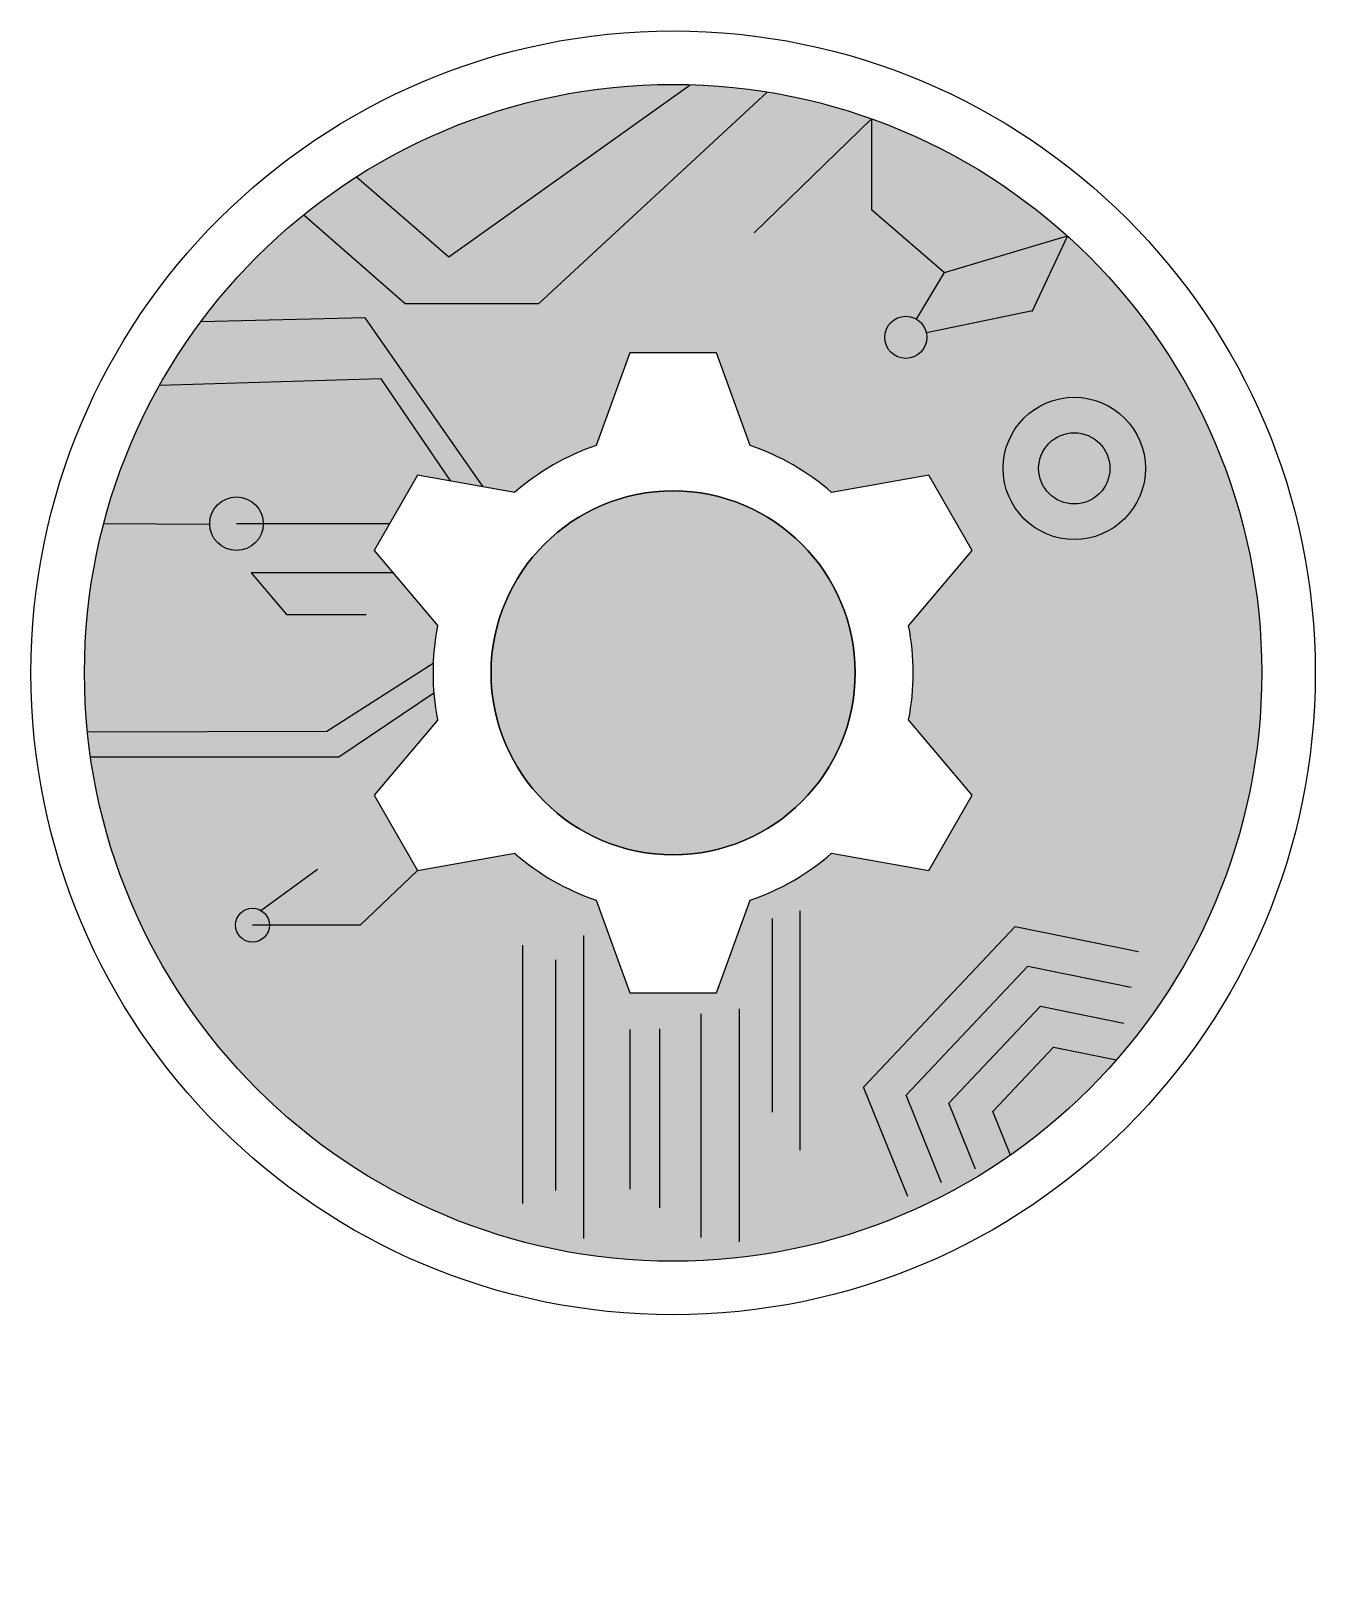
# Model space of a CAD drawing. Header units: millimetres. Extents: x 19.33 to 22.35, y 11.81 to 15.43.
import ezdxf

# ---------------------------------------------------------------- set-up
doc = ezdxf.new("R2010")
doc.units = ezdxf.units.MM
doc.layers.get('0').update_dxf_attribs({"plot": 0})
doc.layers.add('Layer1', color=7, linetype='Continuous', plot=False)

# ---------------------------------------------------------------- blocks, each defined once
blk = doc.blocks.new('*U2')
blk.add_lwpolyline([(0.1799, -0.1084), (0.1014, 0.1084), (0, 0.1084), (-0.1014, 0.1084), (-0.1799, -0.1084)])
blk = doc.blocks.new('*U3')
at = {"color": 0, "linetype": 'ByBlock', "lineweight": -2, "transparency": 16777216}
blk.add_blockref('*U2', (21.3282, 12.0507), dxfattribs=at)
for p, rotation in [((20.7743, 11.7309), 59.99999999999999), ((21.8821, 11.7309), 299.9999999999999), ((20.7743, 11.0913), 120), ((21.8821, 11.0913), 240), ((21.3282, 10.7715), 180)]:
    blk.add_blockref('*U2', p, dxfattribs=dict(at, rotation=rotation))

msp = doc.modelspace()

# ---------------------------------------------------------------- hatches: boundary and pattern name
h = msp.add_hatch(color=256)
h.dxf.hatch_style = 1
h.paths.add_polyline_path([(21.0546, 15.283, 0.032866), (20.8748, 15.3001), (20.3108, 14.8981), (20.095, 15.0846, 0.027536), (19.9721, 14.9962), (20.2093, 14.7892), (20.5213, 14.7892)])
h.paths.add_polyline_path([(20.8748, 15.3001, 0.150427), (20.095, 15.0846), (20.3108, 14.8981)])
h.paths.add_polyline_path([(21.2982, 15.2203), (21.2982, 15.0086), (21.4693, 14.8611), (21.756, 14.9466, 0.097916)])
h.paths.add_polyline_path([(21.756, 14.9466), (21.4693, 14.8611), (21.4038, 14.752, -0.20879), (21.4266, 14.7199), (21.6742, 14.7718)])
h.paths.add_polyline_path([(20.1529, 14.6127), (19.6351, 14.5972, 0.063666), (19.5048, 14.2737), (19.7524, 14.2725, -1.013392), (19.8776, 14.2742), (20.1725, 14.2742), (20.1872, 14.2997), (20.2379, 14.3875), (20.3158, 14.3736)])
h.paths.add_polyline_path([(20.1153, 14.7554), (19.7317, 14.7462, 0.032331), (19.6351, 14.5972), (20.1529, 14.6127), (20.3158, 14.3736), (20.3909, 14.3602)])
h.paths.add_polyline_path([(20.1725, 14.2742), (19.8776, 14.2742, -0.986785), (19.7524, 14.2725), (19.5048, 14.2737, 0.064056), (19.46, 13.9257, 0.025294), (19.467, 13.7868), (20.0258, 13.7885), (20.2745, 13.9479, -0.039427), (20.285, 14.0356), (20.1365, 14.2119)])
h.paths.add_polyline_path([(20.2761, 13.8781, -0.031109), (20.2745, 13.9479), (20.0258, 13.7885), (19.467, 13.7868, 0.010725), (19.4742, 13.7283), (20.0541, 13.7283)])
h = msp.add_hatch(color=256)
h.dxf.hatch_style = 1
h.paths.add_polyline_path([(21.756, 14.9466), (21.6742, 14.7718), (21.4266, 14.7199, -0.051719), (21.4276, 14.7098, -1), (21.3293, 14.7098, -0.583089), (21.4038, 14.752), (21.4693, 14.8611), (21.2982, 15.0086), (21.2982, 15.2203, 0.045829), (21.0546, 15.283), (20.5213, 14.7892), (20.2093, 14.7892), (19.9721, 14.9962, 0.063319), (19.7317, 14.7462), (20.1153, 14.7554), (20.3909, 14.3602), (20.4648, 14.3471, -0.098904), (20.6551, 14.457), (20.7336, 14.6737), (20.835, 14.6737), (20.9364, 14.6737), (21.0148, 14.457, -0.098904), (21.2052, 14.3471), (21.4321, 14.3875), (21.4828, 14.2997), (21.5335, 14.2119), (21.385, 14.0356, -0.098904), (21.385, 13.8158), (21.5335, 13.6395), (21.4828, 13.5517), (21.4321, 13.4639), (21.2052, 13.5043, -0.098904), (21.0148, 13.3944), (20.9364, 13.1777), (20.835, 13.1777), (20.7336, 13.1777), (20.6551, 13.3944, -0.098904), (20.4648, 13.5043), (20.2379, 13.4639), (20.1041, 13.336), (19.8919, 13.336, -1), (19.8127, 13.336, -1), (19.8919, 13.336), (20.1041, 13.336), (20.2379, 13.4639), (20.1872, 13.5517), (20.1365, 13.6395), (20.285, 13.8158, -0.028085), (20.2761, 13.8781), (20.0541, 13.7283), (19.4742, 13.7283, 0.558332), (21.6228, 12.7988), (21.5816, 12.9006), (21.7237, 13.0511), (21.8706, 13.0212, 0.181422), (22.21, 13.9257, 0.212308)])
h.paths.add_polyline_path([(21.6058, 14.4035, -1), (21.9384, 14.4035, -1)], flags=16)
h = msp.add_hatch()
h.set_pattern_fill('INSUL', color=256)
h.paths.add_polyline_path([(21.3293, 14.7098, 1), (21.4276, 14.7098, 0.051719), (21.4266, 14.7199), (21.3785, 14.7098), (21.4038, 14.752, 0.583089)], flags=17)
h.paths.add_polyline_path([(21.3293, 14.7098, 1), (21.4276, 14.7098, 1)], flags=17)
at = {"true_color": 0x000000}
h = msp.add_hatch(color=18, dxfattribs=at)
h.dxf.hatch_style = 1
h.paths.add_polyline_path([(21.4038, 14.752), (21.3785, 14.7098), (21.4266, 14.7199, 0.20879)], flags=17)
h.paths.add_polyline_path([(21.4276, 14.7098, 0.051719), (21.4266, 14.7199), (21.3785, 14.7098), (21.4038, 14.752, 0.583089), (21.3293, 14.7098, 1)])
at = {"true_color": 0xf8d731}
h = msp.add_hatch(color=40, dxfattribs=at)
h.dxf.hatch_style = 1
h.paths.add_polyline_path([(21.6058, 14.4035, 1), (21.9384, 14.4035, 1)])
h.paths.add_polyline_path([(21.8552, 14.4035, -1), (21.6889, 14.4035, -1)], flags=16)
at = {"true_color": 0x000000}
h = msp.add_hatch(color=18, dxfattribs=at)
h.dxf.hatch_style = 1
h.paths.add_polyline_path([(21.6889, 14.4035, 1), (21.8552, 14.4035, 1)])
h = msp.add_hatch(color=18, dxfattribs=at)
h.dxf.hatch_style = 1
h.paths.add_polyline_path([(19.7524, 14.2742, 1), (19.8776, 14.2742, 1)], flags=17)
h.paths.add_polyline_path([(19.8776, 14.2742, 1), (19.7524, 14.2742, 1)], flags=17)
h = msp.add_hatch(color=18, dxfattribs=at)
h.dxf.hatch_style = 1
h.paths.add_polyline_path([(19.8776, 14.2742, 1), (19.7524, 14.2742, 1)])
h = msp.add_hatch(color=256)
h.dxf.hatch_style = 1
h.paths.add_polyline_path([(20.4097, 13.9257, 1), (21.2603, 13.9257, 1)])
h = msp.add_hatch(color=18, dxfattribs=at)
h.dxf.hatch_style = 1
h.paths.add_polyline_path([(19.8919, 13.336, 1), (19.8127, 13.336, 1)])
h = msp.add_hatch(color=256)
h.dxf.hatch_style = 1
h.paths.add_polyline_path([(21.8706, 13.0212), (21.7237, 13.0511), (21.5816, 12.9006), (21.6228, 12.7988, 0.060772)])
h = msp.add_hatch()
h.set_pattern_fill('ACAD_ISO02W100', color=18)
h.set_pattern_definition([(0, (0.164, -0.2123), (0, 5), [12, -3])])
h.paths.add_polyline_path([(22.3485, 11.8889, 1), (22.1821, 11.8889, 1)])

# ---------------------------------------------------------------- linework, layer by layer
at = {"color": 18, "true_color": 0x000000}
for p, q in [((20.3108, 14.8981), (20.8748, 15.3001)), ((20.5213, 14.7892), (21.0546, 15.283)), ((21.2982, 15.2203), (21.0242, 14.9539)), ((21.2982, 15.2203), (21.2982, 15.0086)), ((20.095, 15.0846), (20.3108, 14.8981)), ((19.9721, 14.9962), (20.2093, 14.7892)), ((21.2982, 15.0086), (21.4693, 14.8611)), ((21.4693, 14.8611), (21.756, 14.9466)), ((21.756, 14.9466), (21.6729, 14.769)), ((21.4038, 14.752), (21.4693, 14.8611)), ((20.2093, 14.7892), (20.5213, 14.7892)), ((21.6742, 14.7718), (21.4266, 14.7199)), ((20.1153, 14.7554), (19.7317, 14.7462)), ((20.3909, 14.3602), (20.1153, 14.7554)), ((20.1529, 14.6127), (19.6351, 14.5972)), ((20.3158, 14.3736), (20.1529, 14.6127)), ((19.7524, 14.2725), (19.5048, 14.2737)), ((20.1725, 14.2742), (19.815, 14.2742)), ((20.1806, 14.1594), (19.849, 14.1594)), ((19.849, 14.1594), (19.9318, 14.0618)), ((19.9318, 14.0618), (20.1176, 14.0618)), ((20.2745, 13.9479), (20.0258, 13.7885)), ((20.2761, 13.8781), (20.0541, 13.7283)), ((20.0258, 13.7885), (19.467, 13.7868)), ((20.0541, 13.7283), (19.4742, 13.7283)), ((19.8718, 13.3704), (20.0043, 13.4673)), ((20.2379, 13.4639), (20.1041, 13.336)), ((21.1319, 12.8104), (21.1319, 13.3692)), ((20.1041, 13.336), (19.8523, 13.336)), ((21.0662, 13.3516), (21.0662, 12.8989)), ((20.484, 12.6855), (20.484, 13.2896)), ((20.6262, 12.6037), (20.6262, 13.3122)), ((20.5599, 13.255), (20.5599, 12.7159)), ((20.9904, 12.5962), (20.9904, 13.1405)), ((20.8037, 12.6755), (20.8037, 13.0937))]:
    msp.add_line(p, q, dxfattribs=at)
for points in [[(21.3832, 12.7018), (21.2798, 12.9574), (21.6343, 13.3329), (21.9221, 13.2745)], [(21.4623, 12.7338), (21.3794, 12.9386), (21.6638, 13.2399), (21.9051, 13.1909)], [(21.5414, 12.7658), (21.4791, 12.9199), (21.6933, 13.1468), (21.8881, 13.1073)], [(20.8996, 13.1286), (20.8996, 12.606)], [(20.7336, 13.092), (20.7336, 12.7192)], [(21.6228, 12.7988), (21.5816, 12.9006), (21.7237, 13.0511), (21.8706, 13.0212)]]:
    msp.add_lwpolyline(points, dxfattribs=at)
for centre, radius in [((20.835, 13.9257), 1.5), ((20.835, 13.9257), 1.375), ((20.835, 13.9257), 1.375), ((20.835, 13.9257), 1.375), ((20.835, 13.9257), 1.375), ((21.3785, 14.7098), 0.0492), ((19.815, 14.2742), 0.0626), ((20.835, 13.9257), 0.4253), ((20.835, 13.9257), 0.4253), ((19.8523, 13.336), 0.0396)]:
    msp.add_circle(centre, radius)
msp.add_circle((21.7721, 14.4035), 0.1663, dxfattribs=at)
at = {"color": 40, "true_color": 0xf8d731}
msp.add_circle((21.7721, 14.4035), 0.0832, dxfattribs=at)
for radius, start, end in [(0.5609, 108.7032, 131.2968), (0.5609, 48.7032, 71.2968), (0.4253, 0, 180), (0.5609, 168.7032, 191.2968), (0.5609, 348.7032, 11.2968), (0.4253, 180, 0), (0.5609, 228.7032, 251.2968), (0.5609, 288.7032, 311.2968)]:
    msp.add_arc((20.835, 13.9257), radius, start, end)
at = {"layer": 'Layer1'}
msp.add_circle((20.835, 13.9257), 1.375, dxfattribs=at)

# ---------------------------------------------------------------- block references
msp.add_blockref('*U3', (-0.4932, 2.5146))

doc.saveas('drawing.dxf')
